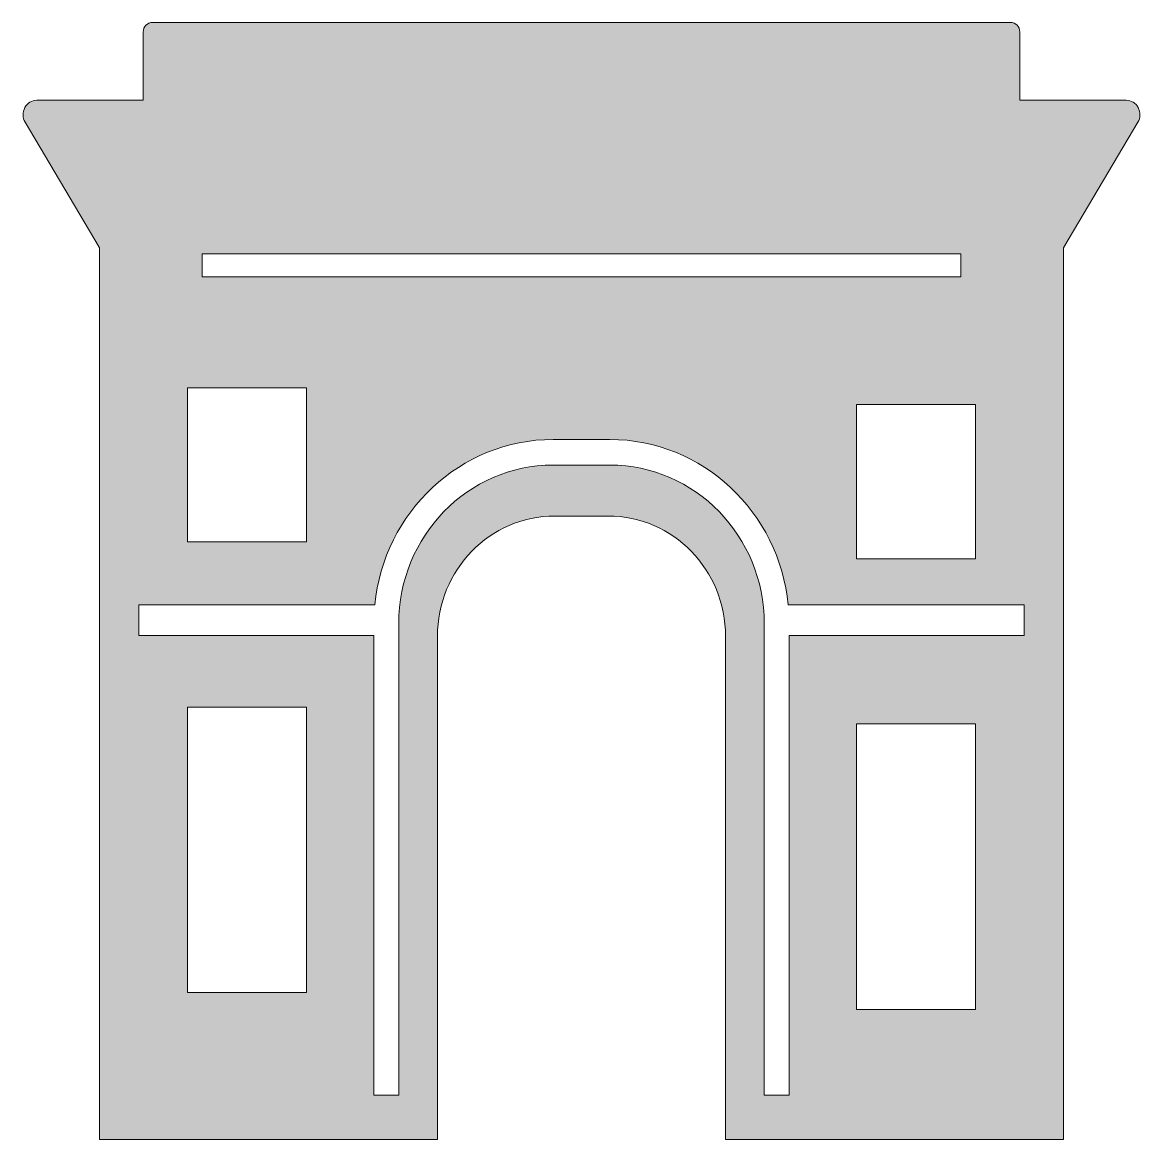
# Model space of a CAD drawing. Header units: inches. Extents: x 0 to 102, y 0 to 102.
import ezdxf

# ---------------------------------------------------------------- set-up
doc = ezdxf.new("R2010")
doc.units = ezdxf.units.IN
doc.header["$MEASUREMENT"] = 0
doc.layers.add('Layer 1', color=7, linetype='Continuous')

msp = doc.modelspace()

# ---------------------------------------------------------------- hatches: boundary and pattern name
at = {"layer": 'Layer 1'}
h = msp.add_hatch(color=12, dxfattribs=at)
h.dxf.hatch_style = 2
edge = h.paths.add_edge_path()
edge.add_spline(control_points=[(101.43, 93.85), (101.21, 94.26), (100.79, 94.52), (100.34, 94.52), (100.34, 94.52), (90.66, 94.52), (90.66, 94.52), (90.66, 94.52), (90.66, 100.72), (90.66, 100.72), (90.66, 101.21), (90.28, 101.6), (89.81, 101.6), (89.81, 101.6), (11.78, 101.6), (11.78, 101.6), (11.31, 101.6), (10.93, 101.21), (10.93, 100.72), (10.93, 100.72), (10.93, 94.52), (10.93, 94.52), (10.93, 94.52), (1.25, 94.52), (1.25, 94.52), (0.8, 94.52), (0.38, 94.26), (0.16, 93.85), (-0.06, 93.43), (-0.05, 92.92), (0.19, 92.51), (0.19, 92.51), (6.91, 81.16), (6.91, 81.16), (6.92, 81.14), (6.94, 81.12), (6.95, 81.1), (6.95, 81.1), (6.95, 4.04), (6.95, 4.04), (6.95, 4.04), (6.95, 0), (6.95, 0), (6.95, 0), (6.95, 0), (6.95, 0), (6.95, 0), (31.9, 0), (31.9, 0), (31.9, 0), (34.17, 0), (34.17, 0), (34.17, 0), (37.69, 0), (37.69, 0), (37.69, 0), (37.69, 4.04), (37.69, 4.04), (37.69, 4.04), (37.69, 45.76), (37.69, 45.76), (37.69, 51.81), (42.47, 56.71), (48.36, 56.71), (48.36, 56.71), (53.23, 56.71), (53.23, 56.71), (59.12, 56.71), (63.9, 51.81), (63.9, 45.76), (63.9, 45.76), (63.9, 4.04), (63.9, 4.04), (63.9, 4.04), (63.9, 0), (63.9, 0), (63.9, 0), (67.42, 0), (67.42, 0), (67.42, 0), (69.68, 0), (69.68, 0), (69.68, 0), (94.63, 0), (94.63, 0), (94.63, 0), (94.63, 0), (94.63, 0), (94.63, 0), (94.63, 4.04), (94.63, 4.04), (94.63, 4.04), (94.63, 81.1), (94.63, 81.1), (94.65, 81.12), (94.67, 81.14), (94.68, 81.16), (94.68, 81.16), (101.4, 92.51), (101.4, 92.51), (101.64, 92.92), (101.65, 93.43), (101.43, 93.85)], knot_values=[0, 0, 0, 0, 1, 1, 1, 2, 2, 2, 3, 3, 3, 4, 4, 4, 5, 5, 5, 6, 6, 6, 7, 7, 7, 8, 8, 8, 9, 9, 9, 10, 10, 10, 11, 11, 11, 12, 12, 12, 13, 13, 13, 14, 14, 14, 15, 15, 15, 16, 16, 16, 17, 17, 17, 18, 18, 18, 19, 19, 19, 20, 20, 20, 21, 21, 21, 22, 22, 22, 23, 23, 23, 24, 24, 24, 25, 25, 25, 26, 26, 26, 27, 27, 27, 28, 28, 28, 29, 29, 29, 30, 30, 30, 31, 31, 31, 32, 32, 32, 33, 33, 33, 34, 34, 34, 34], degree=3, periodic=1)
h.paths.add_polyline_path([(86.62, 66.85), (86.62, 52.83), (75.82, 52.83), (75.82, 66.85)])
h.paths.add_polyline_path([(85.3, 78.46), (16.29, 78.46), (16.29, 80.54), (85.3, 80.54)])
h.paths.add_polyline_path([(14.97, 68.38), (25.77, 68.38), (25.77, 54.36), (14.97, 54.36)])
h.paths.add_polyline_path([(14.97, 13.37), (14.97, 39.34), (25.77, 39.34), (25.77, 13.37)])
edge = h.paths.add_edge_path()
edge.add_spline(control_points=[(67.42, 4.04), (67.42, 4.04), (67.42, 46.93), (67.42, 46.93), (67.42, 54.88), (61.12, 61.34), (53.38, 61.34), (53.38, 61.34), (48.21, 61.34), (48.21, 61.34), (40.47, 61.34), (34.17, 54.88), (34.17, 46.93), (34.17, 46.93), (34.17, 4.04), (34.17, 4.04), (34.17, 4.04), (31.9, 4.04), (31.9, 4.04), (31.9, 4.04), (31.9, 45.84), (31.9, 45.84), (31.9, 45.84), (10.53, 45.84), (10.53, 45.84), (10.53, 45.84), (10.53, 48.63), (10.53, 48.63), (10.53, 48.63), (31.99, 48.63), (31.99, 48.63), (32.82, 57.06), (39.78, 63.67), (48.21, 63.67), (48.21, 63.67), (53.38, 63.67), (53.38, 63.67), (61.81, 63.67), (68.77, 57.06), (69.6, 48.63), (69.6, 48.63), (91.06, 48.63), (91.06, 48.63), (91.06, 48.63), (91.06, 45.84), (91.06, 45.84), (91.06, 45.84), (69.68, 45.84), (69.68, 45.84), (69.68, 45.84), (69.68, 4.04), (69.68, 4.04), (69.68, 4.04), (67.42, 4.04), (67.42, 4.04)], knot_values=[0, 0, 0, 0, 1, 1, 1, 2, 2, 2, 3, 3, 3, 4, 4, 4, 5, 5, 5, 6, 6, 6, 7, 7, 7, 8, 8, 8, 9, 9, 9, 10, 10, 10, 11, 11, 11, 12, 12, 12, 13, 13, 13, 14, 14, 14, 15, 15, 15, 16, 16, 16, 17, 17, 17, 18, 18, 18, 18], degree=3, periodic=1)
h.paths.add_polyline_path([(86.62, 37.81), (86.62, 11.84), (75.82, 11.84), (75.82, 37.81)])

# ---------------------------------------------------------------- linework, layer by layer
at = {"layer": 'Layer 1', "lineweight": 0}
for points in [[(85.3, 78.46), (16.29, 78.46), (16.29, 80.54), (85.3, 80.54), (85.3, 78.46)], [(14.97, 68.38), (25.77, 68.38), (25.77, 54.36), (14.97, 54.36), (14.97, 68.38)], [(86.62, 66.85), (86.62, 52.83), (75.82, 52.83), (75.82, 66.85), (86.62, 66.85)], [(14.97, 13.37), (14.97, 39.34), (25.77, 39.34), (25.77, 13.37), (14.97, 13.37)], [(86.62, 37.81), (86.62, 11.84), (75.82, 11.84), (75.82, 37.81), (86.62, 37.81)]]:
    msp.add_lwpolyline(points, dxfattribs=at)
for points, knots in [([(101.43, 93.85), (101.21, 94.26), (100.79, 94.52), (100.34, 94.52), (100.34, 94.52), (90.66, 94.52), (90.66, 94.52), (90.66, 94.52), (90.66, 100.72), (90.66, 100.72), (90.66, 101.21), (90.28, 101.6), (89.81, 101.6), (89.81, 101.6), (11.78, 101.6), (11.78, 101.6), (11.31, 101.6), (10.93, 101.21), (10.93, 100.72), (10.93, 100.72), (10.93, 94.52), (10.93, 94.52), (10.93, 94.52), (1.25, 94.52), (1.25, 94.52), (0.8, 94.52), (0.38, 94.26), (0.16, 93.85), (-0.06, 93.43), (-0.05, 92.92), (0.19, 92.51), (0.19, 92.51), (6.91, 81.16), (6.91, 81.16), (6.92, 81.14), (6.94, 81.12), (6.95, 81.1), (6.95, 81.1), (6.95, 4.04), (6.95, 4.04), (6.95, 4.04), (6.95, 0), (6.95, 0), (6.95, 0), (6.95, 0), (6.95, 0), (6.95, 0), (31.9, 0), (31.9, 0), (31.9, 0), (34.17, 0), (34.17, 0), (34.17, 0), (37.69, 0), (37.69, 0), (37.69, 0), (37.69, 4.04), (37.69, 4.04), (37.69, 4.04), (37.69, 45.76), (37.69, 45.76), (37.69, 51.81), (42.47, 56.71), (48.36, 56.71), (48.36, 56.71), (53.23, 56.71), (53.23, 56.71), (59.12, 56.71), (63.9, 51.81), (63.9, 45.76), (63.9, 45.76), (63.9, 4.04), (63.9, 4.04), (63.9, 4.04), (63.9, 0), (63.9, 0), (63.9, 0), (67.42, 0), (67.42, 0), (67.42, 0), (69.68, 0), (69.68, 0), (69.68, 0), (94.63, 0), (94.63, 0), (94.63, 0), (94.63, 0), (94.63, 0), (94.63, 0), (94.63, 4.04), (94.63, 4.04), (94.63, 4.04), (94.63, 81.1), (94.63, 81.1), (94.65, 81.12), (94.67, 81.14), (94.68, 81.16), (94.68, 81.16), (101.4, 92.51), (101.4, 92.51), (101.64, 92.92), (101.65, 93.43), (101.43, 93.85)], [0, 0, 0, 0, 1, 1, 1, 2, 2, 2, 3, 3, 3, 4, 4, 4, 5, 5, 5, 6, 6, 6, 7, 7, 7, 8, 8, 8, 9, 9, 9, 10, 10, 10, 11, 11, 11, 12, 12, 12, 13, 13, 13, 14, 14, 14, 15, 15, 15, 16, 16, 16, 17, 17, 17, 18, 18, 18, 19, 19, 19, 20, 20, 20, 21, 21, 21, 22, 22, 22, 23, 23, 23, 24, 24, 24, 25, 25, 25, 26, 26, 26, 27, 27, 27, 28, 28, 28, 29, 29, 29, 30, 30, 30, 31, 31, 31, 32, 32, 32, 33, 33, 33, 34, 34, 34, 34]), ([(67.42, 4.04), (67.42, 4.04), (67.42, 46.93), (67.42, 46.93), (67.42, 54.88), (61.12, 61.34), (53.38, 61.34), (53.38, 61.34), (48.21, 61.34), (48.21, 61.34), (40.47, 61.34), (34.17, 54.88), (34.17, 46.93), (34.17, 46.93), (34.17, 4.04), (34.17, 4.04), (34.17, 4.04), (31.9, 4.04), (31.9, 4.04), (31.9, 4.04), (31.9, 45.84), (31.9, 45.84), (31.9, 45.84), (10.53, 45.84), (10.53, 45.84), (10.53, 45.84), (10.53, 48.63), (10.53, 48.63), (10.53, 48.63), (31.99, 48.63), (31.99, 48.63), (32.82, 57.06), (39.78, 63.67), (48.21, 63.67), (48.21, 63.67), (53.38, 63.67), (53.38, 63.67), (61.81, 63.67), (68.77, 57.06), (69.6, 48.63), (69.6, 48.63), (91.06, 48.63), (91.06, 48.63), (91.06, 48.63), (91.06, 45.84), (91.06, 45.84), (91.06, 45.84), (69.68, 45.84), (69.68, 45.84), (69.68, 45.84), (69.68, 4.04), (69.68, 4.04), (69.68, 4.04), (67.42, 4.04), (67.42, 4.04)], [0, 0, 0, 0, 1, 1, 1, 2, 2, 2, 3, 3, 3, 4, 4, 4, 5, 5, 5, 6, 6, 6, 7, 7, 7, 8, 8, 8, 9, 9, 9, 10, 10, 10, 11, 11, 11, 12, 12, 12, 13, 13, 13, 14, 14, 14, 15, 15, 15, 16, 16, 16, 17, 17, 17, 18, 18, 18, 18])]:
    msp.add_open_spline(points, degree=3, knots=knots, dxfattribs=at)

doc.saveas('drawing.dxf')
